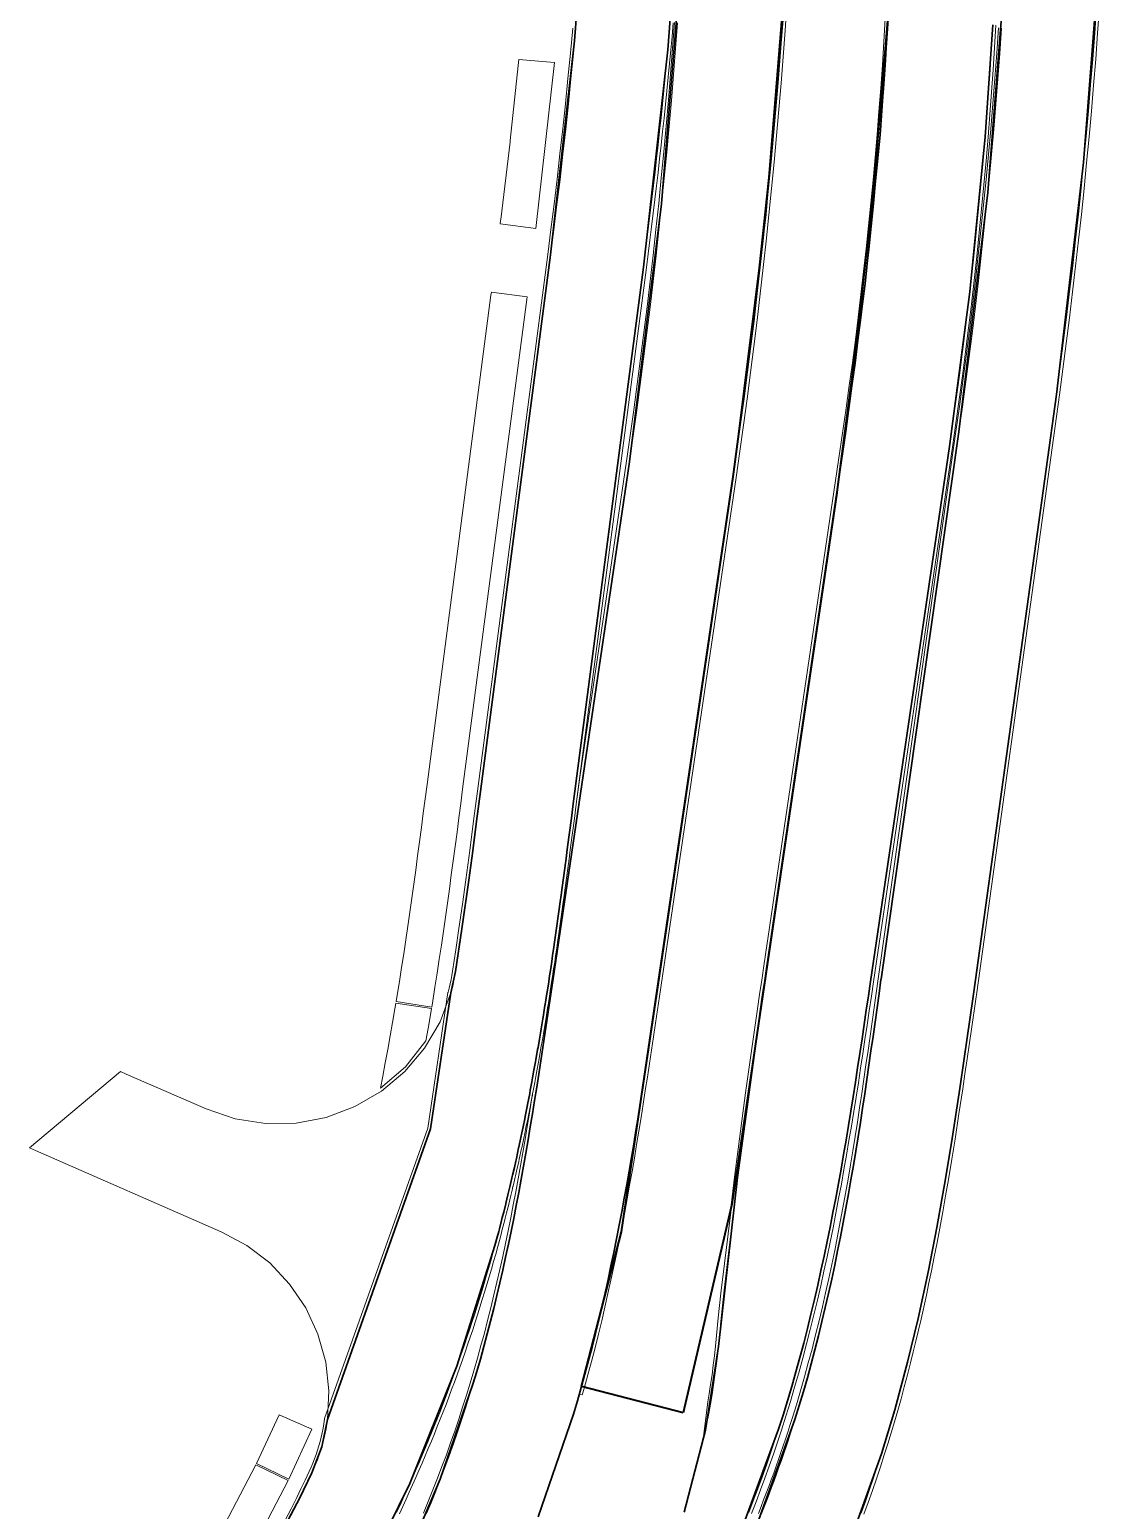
# Model space of a CAD drawing. Header units: metres. Extents: x 105145 to 106173, y 111785 to 118130.
# Drawn here: x 105651.7 to 105723.3, y 113813.3 to 113912.2 of the extents above; entities that cross this region are included whole.
import ezdxf

# ---------------------------------------------------------------- set-up
doc = ezdxf.new("R2010")
doc.units = ezdxf.units.M
for name, color, linetype, lineweight in [('10-PAV-BOCACALLE', 9, 'CONTINUOUS', 13), ('10-PAV-CALZADA-BRT', 12, 'CONTINUOUS', 30), ('10-PAV-CALZADA-MIXTA', 8, 'CONTINUOUS', 30), ('10-PAV-CICLORUTA', 76, 'CONTINUOUS', 18), ('10-PAV-ESTACION-TM', 1, 'CONTINUOUS', 40), ('10-PAV-SARDINEL', 252, 'CONTINUOUS', 13)]:
    doc.layers.add(name, color=color, linetype=linetype, lineweight=lineweight)

msp = doc.modelspace()

# ---------------------------------------------------------------- linework, layer by layer
at = {"layer": '10-PAV-BOCACALLE'}
msp.add_lwpolyline([(105651.7036, 113837.52), (105657.7643, 113842.6117), (105658.1397, 113842.4477), (105663.4847, 113840.1169), (105665.4235, 113839.4618), (105667.4454, 113839.1457), (105669.4916, 113839.1778), (105671.5026, 113839.5571), (105673.4199, 113840.2725), (105675.1878, 113841.3034), (105676.7548, 113842.6196), (105678.0753, 113844.183), (105679.111, 113845.948), (105679.8318, 113847.8633), (105678.4758, 113838.7839), (105671.5897, 113819.3666), (105671.6856, 113821.2949), (105671.4711, 113823.2135), (105670.9517, 113825.073), (105670.1407, 113826.8251), (105669.0593, 113828.4244), (105667.7355, 113829.8297), (105666.2034, 113831.0044), (105664.5027, 113831.9183), (105652.0995, 113837.3469), (105651.7036, 113837.52)], close=True, dxfattribs=at)
at = {"layer": '10-PAV-CALZADA-BRT'}
for points in [[(105676.4857, 113809.2048), (105679.1263, 113815.3805), (105681.3067, 113821.7333), (105681.5573, 113822.5757), (105681.7981, 113823.4133), (105682.0317, 113824.2541), (105682.2585, 113825.0979), (105682.4783, 113825.9445), (105682.6919, 113826.7939), (105682.8989, 113827.6461), (105683.1001, 113828.5007), (105683.2955, 113829.3579), (105683.4853, 113830.2173), (105683.6697, 113831.0789), (105683.8493, 113831.9427), (105684.0237, 113832.8087), (105684.1939, 113833.6767), (105684.3595, 113834.5465), (105684.5211, 113835.4183), (105684.6789, 113836.2919), (105684.8331, 113837.1671), (105684.9841, 113838.0439), (105685.1319, 113838.9225), (105685.2771, 113839.8027), (105685.4195, 113840.6841), (105685.5599, 113841.5671), (105685.6981, 113842.4517), (105685.8347, 113843.3375), (105685.9697, 113844.2245), (105686.1037, 113845.1129), (105686.2369, 113846.0041), (105686.3691, 113846.8943), (105686.5009, 113847.7857), (105686.6325, 113848.6783), (105691.7475, 113883.3531), (105693.9036, 113900.5719), (105695.3043, 113917.8685)], [(105702.2923, 113917.4565), (105700.8668, 113899.8544), (105698.6725, 113882.3315), (105693.5575, 113847.6563), (105693.4255, 113846.7617), (105693.2931, 113845.8661), (105693.1599, 113844.9695), (105693.0261, 113844.0741), (105692.8907, 113843.1761), (105692.7539, 113842.2773), (105692.6153, 113841.3777), (105692.4745, 113840.4775), (105692.3313, 113839.5763), (105692.1855, 113838.6747), (105692.0367, 113837.7723), (105691.8849, 113836.8695), (105691.7293, 113835.9661), (105691.5701, 113835.0623), (105691.4067, 113834.1581), (105691.2391, 113833.2537), (105691.0667, 113832.3489), (105690.8895, 113831.4443), (105690.7071, 113830.5393), (105690.5191, 113829.6345), (105690.3255, 113828.7297), (105690.1257, 113827.8253), (105689.9197, 113826.9211), (105689.7069, 113826.0173), (105689.4873, 113825.1141), (105689.2605, 113824.2115), (105689.0263, 113823.3099), (105688.7843, 113822.4089), (105688.5343, 113821.5093), (105688.2759, 113820.6107), (105688.0115, 113819.7217), (105685.6624, 113812.8745)], [(105695.4009, 113813.1865), (105696.8343, 113818.6614), (105697.6935, 113824.2553), (105698.9661, 113835.5368), (105700.5033, 113846.7853), (105700.6453, 113847.7407), (105700.7865, 113848.6955), (105700.9277, 113849.6517), (105706.1985, 113885.3823), (105707.4977, 113895.2651), (105708.485, 113905.184), (105709.0377, 113912.9345)], [(105716.0255, 113912.5223), (105715.4983, 113905.0559), (105714.4775, 113894.6893), (105713.1235, 113884.3609), (105707.8527, 113848.6297), (105707.7111, 113847.6711), (105707.5693, 113846.7115), (105707.4267, 113845.7525), (105707.2827, 113844.7911), (105707.1373, 113843.8289), (105706.9901, 113842.8657), (105706.8407, 113841.9015), (105706.6887, 113840.9365), (105706.5337, 113839.9709), (105706.3757, 113839.0045), (105706.2141, 113838.0373), (105706.0485, 113837.0697), (105705.8789, 113836.1015), (105705.7045, 113835.1329), (105705.5253, 113834.1641), (105705.3407, 113833.1949), (105705.1505, 113832.2257), (105704.9545, 113831.2563), (105704.7521, 113830.2869), (105704.5431, 113829.3179), (105704.3271, 113828.3491), (105704.1039, 113827.3807), (105703.8727, 113826.4127), (105703.6339, 113825.4455), (105703.3865, 113824.4793), (105703.1305, 113823.5139), (105702.8655, 113822.5497), (105702.5911, 113821.5869), (105702.3069, 113820.6257), (105702.0129, 113819.6663), (105701.7115, 113818.7179), (105699.0019, 113811.4031)]]:
    msp.add_lwpolyline(points, dxfattribs=at)
at = {"layer": '10-PAV-CALZADA-MIXTA'}
for points in [[(105666.9062, 113808.7752), (105669.7172, 113814.0867), (105670.5523, 113815.8223), (105671.2082, 113817.5543), (105671.5897, 113819.3666), (105678.4758, 113838.7839), (105679.8318, 113847.8633), (105680.1415, 113849.2909), (105680.5663, 113852.1457), (105681.0221, 113855.4017), (105681.2853, 113857.3615), (105681.5456, 113859.339), (105681.8059, 113861.3159), (105686.4913, 113897.1667), (105688.0939, 113911.4539), (105689.1739, 113925.7901)], [(105695.4137, 113925.4345), (105694.3167, 113910.8707), (105692.6887, 113896.3567), (105688.0031, 113860.5061), (105687.8771, 113859.5466), (105687.7512, 113858.587), (105687.6249, 113857.6276), (105687.4982, 113856.6682), (105687.4813, 113856.5403), (105687.3699, 113855.709), (105687.2406, 113854.75), (105687.2147, 113854.5581), (105687.1094, 113853.7912), (105687.0634, 113853.4573), (105686.9764, 113852.8326), (105686.9095, 113852.3569), (105686.841, 113851.8744), (105686.7527, 113851.2569), (105686.7035, 113850.9164), (105686.6249, 113850.3773), (105686.5632, 113849.9589), (105686.4945, 113849.4981), (105686.4198, 113849.0017), (105686.3615, 113848.6192), (105686.2731, 113848.0453), (105686.2393, 113847.8286), (105686.1228, 113847.0893), (105686.1147, 113847.0383), (105685.9875, 113846.2485), (105685.9688, 113846.1337), (105685.8575, 113845.4592), (105685.8108, 113845.1791), (105685.7414, 113844.7689), (105685.6485, 113844.2251), (105685.6232, 113844.0789), (105685.5023, 113843.3894), (105685.4815, 113843.2717), (105685.3788, 113842.7004), (105685.3095, 113842.3196), (105685.2371, 113841.9276), (105685.1325, 113841.3682), (105685.0921, 113841.1554), (105684.9502, 113840.4177), (105684.9436, 113840.3837), (105684.7911, 113839.613), (105684.7622, 113839.4684), (105684.6492, 113838.9129), (105684.5682, 113838.5203), (105684.5039, 113838.2135), (105684.3682, 113837.5735), (105684.3555, 113837.5149), (105684.2032, 113836.817), (105684.1614, 113836.6279), (105684.0676, 113836.2097), (105683.9482, 113835.6842), (105683.9295, 113835.603), (105683.7881, 113834.9971), (105683.7278, 113834.7418), (105683.6437, 113834.3918), (105683.5005, 113833.8011), (105683.4971, 113833.7871), (105683.3573, 113833.2266), (105683.2655, 113832.8623), (105683.2153, 113832.6664), (105683.0704, 113832.1071), (105683.0229, 113831.9255), (105682.9224, 113831.5487), (105682.7723, 113830.9907), (105680.2371, 113822.9305), (105677.0906, 113815.0886), (105673.3516, 113807.5114)], [(105723.2638, 113918.9027), (105722.0794, 113903.3392), (105720.2589, 113887.8373), (105714.7423, 113847.9323), (105714.6765, 113847.4701), (105714.1065, 113843.4969), (105713.8117, 113841.4905), (105713.2969, 113838.1411), (105712.8541, 113835.4411), (105712.2773, 113832.1947), (105711.7203, 113829.3373), (105711.0281, 113826.1295), (105710.3249, 113823.2031), (105709.4707, 113820.0243), (105708.5815, 113817.0721), (105706.1745, 113810.3752)], [(105700.1888, 113812.1383), (105702.8067, 113819.3811), (105703.0915, 113820.3059), (105703.3667, 113821.2337), (105703.6325, 113822.1643), (105703.8893, 113823.0973), (105704.1373, 113824.0327), (105704.3769, 113824.9703), (105704.6083, 113825.9101), (105704.8319, 113826.8515), (105705.0479, 113827.7949), (105705.2569, 113828.7397), (105705.4589, 113829.6863), (105705.6543, 113830.6341), (105705.8435, 113831.5831), (105706.0267, 113832.5333), (105706.2043, 113833.4847), (105706.3767, 113834.4369), (105706.5441, 113835.3901), (105706.7069, 113836.3441), (105706.8653, 113837.2987), (105707.0197, 113838.2541), (105707.1705, 113839.2099), (105707.3181, 113840.1663), (105707.4627, 113841.1233), (105707.6045, 113842.0805), (105707.7441, 113843.0381), (105707.8817, 113843.9961), (105708.0175, 113844.9543), (105708.1521, 113845.9125), (105708.2857, 113846.8711), (105708.4187, 113847.8297), (105708.5489, 113848.7726), (105708.5512, 113848.7883), (105713.7543, 113885.3385), (105715.6816, 113901.3319), (105716.9203, 113917.3933)]]:
    msp.add_lwpolyline(points, dxfattribs=at)
at = {"layer": '10-PAV-CICLORUTA'}
for points in [[(105686.7501, 113910.0085), (105685.5073, 113898.9231), (105683.1277, 113899.2319), (105683.1525, 113899.4319), (105683.1661, 113899.5391), (105683.7819, 113904.7195), (105683.7921, 113904.8103), (105684.3187, 113909.8079), (105684.3395, 113910.0179), (105684.3579, 113910.2171), (105686.7501, 113910.0085)], [(105684.9145, 113894.3613), (105680.6161, 113861.4719), (105680.4909, 113860.5143), (105680.3657, 113859.5591), (105680.2403, 113858.6059), (105680.1137, 113857.6507), (105679.9867, 113856.7009), (105679.8589, 113855.7533), (105679.7295, 113854.8081), (105679.5985, 113853.8653), (105679.4659, 113852.9249), (105679.3309, 113851.9869), (105679.1937, 113851.0513), (105679.0541, 113850.1183), (105678.9113, 113849.1879), (105678.7655, 113848.2601), (105678.6165, 113847.3349), (105678.5481, 113846.9225), (105676.1761, 113847.2893), (105676.2479, 113847.7219), (105676.3953, 113848.6373), (105676.5397, 113849.5559), (105676.6811, 113850.4781), (105676.8197, 113851.4033), (105676.9559, 113852.3317), (105677.0899, 113853.2633), (105677.2217, 113854.1981), (105677.3519, 113855.1359), (105677.4807, 113856.0767), (105677.6081, 113857.0205), (105677.7347, 113857.9673), (105677.8611, 113858.9211), (105677.9861, 113859.8721), (105678.1111, 113860.8261), (105678.2363, 113861.7829), (105682.5085, 113894.4721), (105682.5343, 113894.6703), (105684.9145, 113894.3613)], [(105678.5319, 113846.8237), (105678.4637, 113846.4125), (105678.3073, 113845.4929), (105678.1605, 113844.6571), (105676.7896, 113842.9352), (105675.1229, 113841.4977), (105675.2823, 113842.3029), (105675.4539, 113843.1969), (105675.6211, 113844.0947), (105675.7837, 113844.9963), (105675.9423, 113845.9013), (105676.0969, 113846.8099), (105676.1599, 113847.1905), (105678.5319, 113846.8237)], [(105670.5523, 113818.7231), (105669.0179, 113815.3907), (105666.8573, 113816.4355), (105668.3547, 113819.6877), (105670.5523, 113818.7231)]]:
    msp.add_lwpolyline(points, close=True, dxfattribs=at)
msp.add_lwpolyline([(105663.9621, 113810.8833), (105666.8137, 113816.3455), (105668.9745, 113815.3007), (105668.9745, 113815.3007), (105666.0532, 113809.7052)], dxfattribs=at)
at = {"layer": '10-PAV-ESTACION-TM'}
msp.add_lwpolyline([(105695.3293, 113819.8207), (105688.5539, 113821.5799), (105691.2331, 113831.8989), (105698.0433, 113877.9922), (105698.6851, 113882.3353), (105700.0509, 113892.743), (105701.1732, 113903.1797), (105702.0515, 113913.6398), (105702.6851, 113924.1177), (105705.6877, 113975.0209), (105706.3231, 113985.7911), (105706.3237, 113985.8021), (105713.3115, 113985.3899), (105712.6755, 113974.6087), (105709.6729, 113923.7023), (105709.0156, 113913.0763), (105708.118, 113902.4681), (105706.9805, 113891.8829), (105705.6037, 113881.3261), (105705.596, 113881.2736), (105704.8585, 113876.2769), (105698.5826, 113833.7524), (105695.3293, 113819.8207)], close=True, dxfattribs=at)
at = {"layer": '10-PAV-SARDINEL'}
for points in [[(105702.2685, 113913.9179), (105702.1451, 113912.1551), (105702.014, 113910.3931), (105701.8753, 113908.6315), (105701.7288, 113906.8706), (105701.5745, 113905.1103), (105701.4127, 113903.3508), (105701.2431, 113901.592), (105701.0658, 113899.8339), (105700.8808, 113898.0767), (105700.6881, 113896.3202), (105700.4878, 113894.5646), (105700.2797, 113892.8098), (105700.064, 113891.0561), (105699.8406, 113889.3033), (105699.6096, 113887.5515), (105699.3708, 113885.8007), (105699.1244, 113884.051), (105698.8704, 113882.3025), (105693.7554, 113847.6271), (105693.6234, 113846.7325), (105693.4909, 113845.8368), (105693.3577, 113844.94), (105693.2239, 113844.0444), (105693.0885, 113843.1462), (105692.9516, 113842.247), (105692.813, 113841.347), (105692.6721, 113840.4464), (105692.5288, 113839.5447), (105692.3829, 113838.6425), (105692.234, 113837.7395), (105692.0821, 113836.836), (105691.9264, 113835.9318), (105691.767, 113835.0272), (105691.6035, 113834.1221), (105691.4357, 113833.2168), (105691.2631, 113832.311), (105691.0857, 113831.4054), (105690.9031, 113830.4992), (105690.7148, 113829.5933), (105690.521, 113828.6873), (105690.3209, 113827.7816), (105690.1146, 113826.876), (105689.9014, 113825.9708), (105689.6815, 113825.0661), (105689.4543, 113824.162), (105689.2197, 113823.2588), (105688.9773, 113822.3562), (105688.7268, 113821.4549), (105688.7268, 113821.4549), (105688.6031, 113821.0246), (105688.4051, 113821.06), (105688.5343, 113821.5093), (105688.7843, 113822.4089), (105689.0263, 113823.3099), (105689.2605, 113824.2115), (105689.4873, 113825.1141), (105689.7069, 113826.0173), (105689.9197, 113826.9211), (105690.1257, 113827.8253), (105690.3255, 113828.7297), (105690.5191, 113829.6345), (105690.7071, 113830.5393), (105690.8895, 113831.4443), (105691.0667, 113832.3489), (105691.2391, 113833.2537), (105691.4067, 113834.1581), (105691.5701, 113835.0623), (105691.7293, 113835.9661), (105691.8849, 113836.8695), (105692.0367, 113837.7723), (105692.1855, 113838.6747), (105692.3313, 113839.5763), (105692.4745, 113840.4775), (105692.6153, 113841.3777), (105692.7539, 113842.2773), (105692.8907, 113843.1761), (105693.0261, 113844.0741), (105693.1599, 113844.9695), (105693.2931, 113845.8661), (105693.4255, 113846.7617), (105693.5575, 113847.6563), (105698.6725, 113882.3315), (105698.9264, 113884.0793), (105699.1727, 113885.8281), (105699.4113, 113887.578), (105699.6422, 113889.329), (105699.8655, 113891.0809), (105700.0811, 113892.8338), (105700.2891, 113894.5877), (105700.4893, 113896.3424), (105700.6819, 113898.098), (105700.8668, 113899.8544), (105701.044, 113901.6116), (105701.2135, 113903.3695), (105701.3753, 113905.1282), (105701.5295, 113906.8876), (105701.6759, 113908.6476), (105701.8146, 113910.4083), (105701.9456, 113912.1695), (105702.0689, 113913.9314)], [(105707.2256, 113813.111), (105707.5105, 113813.8985), (105707.7886, 113814.6884), (105708.0598, 113815.4806), (105708.3241, 113816.2752), (105708.5815, 113817.0721), (105708.8124, 113817.8075), (105709.0376, 113818.5447), (105709.257, 113819.2837), (105709.4707, 113820.0243), (105709.6929, 113820.8167), (105709.9093, 113821.6106), (105710.12, 113822.4061), (105710.3249, 113823.2031), (105710.5074, 113823.9331), (105710.6854, 113824.6642), (105710.859, 113825.3963), (105711.0281, 113826.1295), (105711.2078, 113826.93), (105711.3831, 113827.7315), (105711.5539, 113828.5339), (105711.7203, 113829.3373), (105711.9116, 113830.2887), (105712.0973, 113831.2411), (105712.2773, 113832.1947), (105712.4752, 113833.2758), (105712.6674, 113834.358), (105712.8541, 113835.4411), (105713.0792, 113836.7905), (105713.2969, 113838.1411), (105713.558, 113839.8152), (105713.8117, 113841.4905), (105713.9602, 113842.4935), (105714.1065, 113843.4969), (105714.3926, 113845.4833), (105714.6765, 113847.4701), (105714.7423, 113847.9323), (105720.2589, 113887.8373), (105720.4925, 113889.5559), (105720.7183, 113891.2755), (105720.9362, 113892.9962), (105721.1464, 113894.7178), (105721.3486, 113896.4403), (105721.5431, 113898.1638), (105721.7297, 113899.8881), (105721.9085, 113901.6133), (105722.0794, 113903.3392), (105722.2424, 113905.0659), (105722.3976, 113906.7934), (105722.545, 113908.5215), (105722.6845, 113910.2503), (105722.8161, 113911.9797), (105722.9398, 113913.7097)], [(105723.1394, 113913.6959), (105723.0156, 113911.965), (105722.8839, 113910.2347), (105722.7443, 113908.505), (105722.5969, 113906.776), (105722.4416, 113905.0476), (105722.2785, 113903.32), (105722.1075, 113901.5932), (105721.9286, 113899.8671), (105721.7419, 113898.1419), (105721.5474, 113896.4175), (105721.345, 113894.6941), (105721.1347, 113892.9715), (105720.9167, 113891.25), (105720.6908, 113889.5295), (105720.4571, 113887.8102), (105714.9404, 113847.9045), (105714.8745, 113847.4419), (105714.5906, 113845.455), (105714.3045, 113843.4682), (105714.1581, 113842.4645), (105714.0095, 113841.4609), (105713.7557, 113839.7849), (105713.4945, 113838.1098), (105713.2766, 113836.7582), (105713.0513, 113835.4077), (105712.8644, 113834.3234), (105712.672, 113833.2403), (105712.4739, 113832.1582), (105712.2937, 113831.2035), (105712.1078, 113830.2498), (105711.9163, 113829.2973), (105711.7497, 113828.4929), (105711.5786, 113827.6893), (105711.4031, 113826.8868), (105711.2231, 113826.0852), (105711.0538, 113825.3508), (105710.8799, 113824.6174), (105710.7016, 113823.8852), (105710.5188, 113823.154), (105710.3135, 113822.3556), (105710.1024, 113821.5587), (105709.8856, 113820.7634), (105709.6631, 113819.9696), (105709.449, 113819.2275), (105709.2291, 113818.4871), (105709.0035, 113817.7484), (105708.7721, 113817.0114), (105708.5142, 113816.213), (105708.2493, 113815.4167), (105707.9776, 113814.6228), (105707.6989, 113813.8313), (105707.4134, 113813.0423)], [(105676.2106, 113813.1677), (105676.4335, 113813.645), (105676.6552, 113814.126), (105676.8735, 113814.6055), (105677.0906, 113815.0886), (105677.3043, 113815.5701), (105677.5168, 113816.0553), (105677.7258, 113816.5389), (105677.9336, 113817.026), (105678.138, 113817.5116), (105678.3411, 113818.0007), (105678.5408, 113818.4882), (105678.7392, 113818.9793), (105678.9342, 113819.4687), (105679.1279, 113819.9616), (105679.3182, 113820.4529), (105679.5071, 113820.9477), (105679.6927, 113821.4407), (105679.8768, 113821.9373), (105680.0577, 113822.4321), (105680.2371, 113822.9305), (105680.4131, 113823.427), (105680.5877, 113823.927), (105680.759, 113824.4252), (105680.9288, 113824.9269), (105681.0953, 113825.4267), (105681.2603, 113825.93), (105681.422, 113826.4314), (105681.5821, 113826.9362), (105681.739, 113827.4391), (105681.8942, 113827.9455), (105682.0463, 113828.4499), (105682.1967, 113828.9577), (105682.3438, 113829.4636), (105682.4894, 113829.9728), (105682.6317, 113830.4801), (105682.7723, 113830.9907), (105682.9224, 113831.5487), (105683.0229, 113831.9255), (105683.0704, 113832.1071), (105683.2153, 113832.6664), (105683.2655, 113832.8623), (105683.3573, 113833.2266), (105683.4971, 113833.7871), (105683.5005, 113833.8011), (105683.6437, 113834.3918), (105683.7278, 113834.7418), (105683.7881, 113834.9971), (105683.9295, 113835.603), (105683.9482, 113835.6842), (105684.0676, 113836.2097), (105684.1614, 113836.6279), (105684.2032, 113836.817), (105684.3555, 113837.5149), (105684.3682, 113837.5735), (105684.5039, 113838.2135), (105684.5682, 113838.5203), (105684.6492, 113838.9129), (105684.7622, 113839.4684), (105684.7911, 113839.613), (105684.9436, 113840.3837), (105684.9502, 113840.4177), (105685.0921, 113841.1554), (105685.1325, 113841.3682), (105685.2371, 113841.9276), (105685.3095, 113842.3196), (105685.3788, 113842.7004), (105685.4815, 113843.2717), (105685.5023, 113843.3894), (105685.6232, 113844.0789), (105685.6485, 113844.2251), (105685.7414, 113844.7689), (105685.8108, 113845.1791), (105685.8575, 113845.4592), (105685.9688, 113846.1337), (105685.9875, 113846.2485), (105686.1147, 113847.0383), (105686.1228, 113847.0893), (105686.2393, 113847.8286), (105686.2731, 113848.0453), (105686.3615, 113848.6192), (105686.4198, 113849.0017), (105686.4945, 113849.4981), (105686.5632, 113849.9589), (105686.6249, 113850.3773), (105686.7035, 113850.9164), (105686.7527, 113851.2569), (105686.841, 113851.8744), (105686.9095, 113852.3569), (105686.9764, 113852.8326), (105687.0634, 113853.4573), (105687.1094, 113853.7912), (105687.2147, 113854.5581), (105687.2406, 113854.75), (105687.3699, 113855.709), (105687.4813, 113856.5403), (105687.4982, 113856.6682), (105687.6249, 113857.6276), (105687.7512, 113858.587), (105687.8771, 113859.5466), (105688.0031, 113860.5061), (105692.6887, 113896.3567), (105692.806, 113897.262), (105692.9212, 113898.1676), (105693.0343, 113899.0734), (105693.1454, 113899.9795), (105693.2544, 113900.8858), (105693.3613, 113901.7924), (105693.4661, 113902.6992), (105693.5689, 113903.6063), (105693.6697, 113904.5136), (105693.7683, 113905.4211), (105693.8649, 113906.3288), (105693.9594, 113907.2368), (105694.0518, 113908.145), (105694.1422, 113909.0534), (105694.2305, 113909.9619), (105694.3167, 113910.8707), (105694.4008, 113911.7797), (105694.4829, 113912.6889)], [(105694.6821, 113912.6711), (105694.6, 113911.7615), (105694.5158, 113910.8521), (105694.4296, 113909.9428), (105694.3412, 113909.0338), (105694.2508, 113908.125), (105694.1584, 113907.2163), (105694.0638, 113906.3079), (105693.9672, 113905.3997), (105693.8685, 113904.4918), (105693.7677, 113903.584), (105693.6649, 113902.6765), (105693.56, 113901.7692), (105693.453, 113900.8622), (105693.3439, 113899.9554), (105693.2328, 113899.0489), (105693.1196, 113898.1426), (105693.0044, 113897.2366), (105692.887, 113896.3309), (105688.2014, 113860.4802), (105688.0754, 113859.5206), (105687.9495, 113858.561), (105687.8232, 113857.6015), (105687.6965, 113856.642), (105687.6796, 113856.5139), (105687.5681, 113855.6824), (105687.4388, 113854.7233), (105687.4129, 113854.5311), (105687.3075, 113853.764), (105687.2615, 113853.4299), (105687.1745, 113852.8049), (105687.1076, 113852.3289), (105687.039, 113851.8462), (105686.9507, 113851.2285), (105686.9014, 113850.8877), (105686.8228, 113850.3483), (105686.7611, 113849.9296), (105686.6923, 113849.4685), (105686.6176, 113848.9718), (105686.5592, 113848.589), (105686.4708, 113848.0147), (105686.4369, 113847.7977), (105686.3204, 113847.0581), (105686.3122, 113847.0067), (105686.185, 113846.2165), (105686.1662, 113846.1013), (105686.0548, 113845.4265), (105686.0081, 113845.146), (105685.9386, 113844.7354), (105685.8456, 113844.1912), (105685.8203, 113844.0446), (105685.6993, 113843.3547), (105685.6784, 113843.2366), (105685.5756, 113842.6648), (105685.5063, 113842.2836), (105685.4338, 113841.8911), (105685.3291, 113841.3312), (105685.2886, 113841.1179), (105685.1466, 113840.3798), (105685.1399, 113840.3453), (105684.9873, 113839.574), (105684.9583, 113839.4289), (105684.8452, 113838.8728), (105684.764, 113838.4796), (105684.6996, 113838.1723), (105684.5638, 113837.5316), (105684.551, 113837.4724), (105684.3986, 113836.7741), (105684.3567, 113836.5844), (105684.2627, 113836.1657), (105684.1432, 113835.6396), (105684.1244, 113835.5578), (105683.9853, 113834.9624), (105683.9828, 113834.9514), (105683.9767, 113834.9286), (105683.9224, 113834.6955), (105683.8382, 113834.3449), (105683.6949, 113833.754), (105683.6914, 113833.7393), (105683.5513, 113833.178), (105683.4593, 113832.8131), (105683.409, 113832.6165), (105683.264, 113832.0567), (105683.2163, 113831.8745), (105683.1156, 113831.497), (105682.9653, 113830.9382), (105682.8244, 113830.4265), (105682.6818, 113829.9184), (105682.5361, 113829.4082), (105682.3886, 113828.9015), (105682.2379, 113828.3927), (105682.0856, 113827.8874), (105681.9301, 113827.3801), (105681.7729, 113826.8763), (105681.6125, 113826.3705), (105681.4505, 113825.8682), (105681.2853, 113825.364), (105681.1185, 113824.8633), (105680.9484, 113824.3607), (105680.7768, 113823.8616), (105680.6018, 113823.3606), (105680.4254, 113822.8632), (105680.2456, 113822.3639), (105680.0646, 113821.8683), (105679.88, 113821.3708), (105679.6941, 113820.8768), (105679.5049, 113820.3811), (105679.3142, 113819.889), (105679.1202, 113819.3952), (105678.9248, 113818.9049), (105678.726, 113818.4129), (105678.526, 113817.9245), (105678.3225, 113817.4345), (105678.1177, 113816.948), (105677.9096, 113816.46), (105677.7002, 113815.9755), (105677.4873, 113815.4895), (105677.2733, 113815.0071), (105677.0557, 113814.5231), (105676.8371, 113814.0428), (105676.6149, 113813.5609), (105676.3916, 113813.0827)], [(105678.005, 113813.1198), (105678.3235, 113813.894), (105678.6351, 113814.6718), (105678.9397, 113815.4524), (105679.237, 113816.2357), (105679.5271, 113817.0218), (105679.8099, 113817.8106), (105680.0856, 113818.6019), (105680.3541, 113819.3956), (105680.6151, 113820.1919), (105680.8688, 113820.9904), (105681.1153, 113821.7912), (105681.3653, 113822.6316), (105681.6057, 113823.4677), (105681.8388, 113824.3068), (105682.0652, 113825.149), (105682.2845, 113825.9941), (105682.4978, 113826.8419), (105682.7044, 113827.6926), (105682.9053, 113828.546), (105683.1004, 113829.4017), (105683.2899, 113830.2598), (105683.474, 113831.1202), (105683.6534, 113831.9828), (105683.8275, 113832.8475), (105683.9975, 113833.7147), (105684.1629, 113834.5835), (105684.3244, 113835.4544), (105684.482, 113836.3271), (105684.6361, 113837.2014), (105684.787, 113838.0775), (105684.9346, 113838.9554), (105685.0798, 113839.835), (105685.2221, 113840.7158), (105685.2738, 113841.0408), (105685.2886, 113841.1179), (105685.3291, 113841.3312), (105685.4338, 113841.8911), (105685.5063, 113842.2836), (105685.5756, 113842.6648), (105685.6784, 113843.2366), (105685.6993, 113843.3547), (105685.8203, 113844.0446), (105685.8456, 113844.1912), (105685.9386, 113844.7354), (105686.0081, 113845.146), (105686.0548, 113845.4265), (105686.1662, 113846.1013), (105686.185, 113846.2165), (105686.3122, 113847.0067), (105686.3204, 113847.0581), (105686.4369, 113847.7977), (105686.4708, 113848.0147), (105686.5592, 113848.589), (105686.6176, 113848.9718), (105686.6923, 113849.4685), (105686.7611, 113849.9296), (105686.8228, 113850.3483), (105686.9014, 113850.8877), (105686.9507, 113851.2285), (105687.039, 113851.8462), (105687.1076, 113852.3289), (105687.1745, 113852.8049), (105687.2615, 113853.4299), (105687.3075, 113853.764), (105687.4129, 113854.5311), (105687.4388, 113854.7233), (105687.5681, 113855.6824), (105687.6796, 113856.5139), (105687.6965, 113856.642), (105687.8232, 113857.6015), (105687.9495, 113858.561), (105688.0754, 113859.5206), (105688.2014, 113860.4802), (105688.4358, 113862.2735), (105691.5496, 113883.3821), (105691.7991, 113885.0989), (105692.0409, 113886.8165), (105692.2753, 113888.5352), (105692.5021, 113890.2549), (105692.7214, 113891.9756), (105692.9331, 113893.6972), (105693.1374, 113895.4198), (105693.334, 113897.1432), (105693.5232, 113898.8673), (105693.7047, 113900.5924), (105693.8788, 113902.3183), (105694.0452, 113904.0448), (105694.2041, 113905.7721), (105694.3555, 113907.5), (105694.4993, 113909.2287), (105694.6355, 113910.9579), (105694.7642, 113912.6877)], [(105694.9636, 113912.6733), (105694.8349, 113910.9426), (105694.6986, 113909.2125), (105694.5547, 113907.483), (105694.4033, 113905.7542), (105694.2443, 113904.026), (105694.0778, 113902.2986), (105693.9036, 113900.5719), (105693.722, 113898.8459), (105693.5327, 113897.1208), (105693.336, 113895.3966), (105693.1316, 113893.6732), (105692.9198, 113891.9507), (105692.7004, 113890.2292), (105692.4735, 113888.5086), (105692.239, 113886.789), (105691.997, 113885.0705), (105691.7475, 113883.3531), (105686.6325, 113848.6783), (105686.5009, 113847.7857), (105686.3691, 113846.8943), (105686.2369, 113846.0041), (105686.1037, 113845.1129), (105685.9697, 113844.2245), (105685.8347, 113843.3375), (105685.6981, 113842.4517), (105685.5599, 113841.5671), (105685.4195, 113840.6841), (105685.2771, 113839.8027), (105685.1319, 113838.9225), (105684.9841, 113838.0439), (105684.8331, 113837.1671), (105684.6789, 113836.2919), (105684.5211, 113835.4183), (105684.3595, 113834.5465), (105684.1939, 113833.6767), (105684.0237, 113832.8087), (105683.8493, 113831.9427), (105683.6697, 113831.0789), (105683.4853, 113830.2173), (105683.2955, 113829.3579), (105683.1001, 113828.5007), (105682.8989, 113827.6461), (105682.6919, 113826.7939), (105682.4783, 113825.9445), (105682.2585, 113825.0979), (105682.0317, 113824.2541), (105681.7981, 113823.4133), (105681.5573, 113822.5757), (105681.3067, 113821.7333), (105681.0597, 113820.9307), (105680.8054, 113820.1304), (105680.5438, 113819.3324), (105680.2748, 113818.5369), (105679.9985, 113817.7439), (105679.715, 113816.9534), (105679.4243, 113816.1656), (105679.1263, 113815.3805), (105678.8211, 113814.5982), (105678.5088, 113813.8187), (105678.1893, 113813.0421)], [(105709.0377, 113912.9345), (105708.9424, 113911.3834), (105708.8395, 113909.8327), (105708.7289, 113908.2826), (105708.6108, 113906.733), (105708.485, 113905.184), (105708.3534, 113903.6561), (105708.2145, 113902.1288), (105708.0681, 113900.6022), (105707.9144, 113899.0764), (105707.7532, 113897.5513), (105707.5847, 113896.027), (105707.4088, 113894.5035), (105707.2255, 113892.9809), (105707.0348, 113891.4593), (105706.8368, 113889.9385), (105706.6314, 113888.4188), (105706.4186, 113886.9), (105706.1985, 113885.3823), (105700.9277, 113849.6517), (105700.7865, 113848.6955), (105700.6453, 113847.7407), (105700.5033, 113846.7853), (105700.2288, 113844.9131), (105699.9616, 113843.0398), (105699.7017, 113841.1656), (105699.4491, 113839.2903), (105699.2039, 113837.414), (105698.9661, 113835.5368), (105698.9661, 113835.5368), (105698.7356, 113833.6587), (105698.5125, 113831.7797), (105698.2967, 113829.8998), (105698.0883, 113828.0191), (105697.8872, 113826.1376), (105697.6935, 113824.2553), (105697.6247, 113823.6119), (105697.5483, 113822.9693), (105697.4643, 113822.3277), (105697.3727, 113821.6871), (105697.2735, 113821.0477), (105697.1668, 113820.4095), (105697.0525, 113819.7726), (105696.9306, 113819.1371), (105696.8012, 113818.5031), (105696.6644, 113817.8706), (105696.9875, 113820.5499), (105697.0761, 113821.0796), (105697.1749, 113821.7166), (105697.2662, 113822.3551), (105697.3498, 113822.9941), (105697.4259, 113823.6344), (105697.4946, 113824.2762), (105697.6883, 113826.1585), (105697.8662, 113827.8228), (105698.5826, 113833.7524), (105698.5069, 113833.4281), (105698.5371, 113833.6827), (105698.7677, 113835.5616), (105699.0056, 113837.4395), (105699.2509, 113839.3166), (105699.5036, 113841.1927), (105699.7636, 113843.0677), (105700.0309, 113844.9417), (105700.3055, 113846.8145), (105700.4475, 113847.7701), (105700.5887, 113848.7248), (105700.7298, 113849.6809), (105706.0006, 113885.4113), (105706.2206, 113886.9283), (105706.4333, 113888.4461), (105706.6386, 113889.9648), (105706.8365, 113891.4847), (105707.0248, 113892.981), (105707.027, 113893.0053), (105707.0284, 113893.0156), (105707.2102, 113894.5269), (105707.386, 113896.0498), (105707.5544, 113897.5728), (105707.7155, 113899.0969), (105707.8691, 113900.6218), (105708.0154, 113902.1474), (105708.1542, 113903.6738), (105708.2857, 113905.2007), (105708.4115, 113906.7487), (105708.5295, 113908.2973), (105708.64, 113909.8464), (105708.7428, 113911.3962), (105708.8381, 113912.9466)], [(105699.717, 113813.1611), (105700.0234, 113813.9471), (105700.3226, 113814.7358), (105700.6148, 113815.5271), (105700.8997, 113816.3211), (105701.1775, 113817.1176), (105701.4481, 113817.9165), (105701.7115, 113818.7179), (105702.0129, 113819.6663), (105702.3069, 113820.6257), (105702.5911, 113821.5869), (105702.8655, 113822.5497), (105703.1305, 113823.5139), (105703.3865, 113824.4793), (105703.6339, 113825.4455), (105703.8727, 113826.4127), (105704.1039, 113827.3807), (105704.3271, 113828.3491), (105704.5431, 113829.3179), (105704.7521, 113830.2869), (105704.9545, 113831.2563), (105705.1505, 113832.2257), (105705.3407, 113833.1949), (105705.5253, 113834.1641), (105705.7045, 113835.1329), (105705.8789, 113836.1015), (105706.0485, 113837.0697), (105706.2141, 113838.0373), (105706.3757, 113839.0045), (105706.5337, 113839.9709), (105706.6887, 113840.9365), (105706.8407, 113841.9015), (105706.9901, 113842.8657), (105707.1373, 113843.8289), (105707.2827, 113844.7911), (105707.4267, 113845.7525), (105707.5693, 113846.7115), (105707.7111, 113847.6711), (105707.8527, 113848.6297), (105713.1235, 113884.3609), (105713.3534, 113885.947), (105713.5755, 113887.5341), (105713.7897, 113889.1224), (105713.9961, 113890.7117), (105714.1946, 113892.302), (105714.3852, 113893.8933), (105714.5679, 113895.4855), (105714.7427, 113897.0786), (105714.9096, 113898.6725), (105715.0686, 113900.2672), (105715.2198, 113901.8627), (105715.363, 113903.459), (105715.4983, 113905.0559), (105715.6176, 113906.5482), (105715.7299, 113908.041), (105715.8354, 113909.5343), (105715.9339, 113911.0281), (105716.0255, 113912.5223)], [(105716.2252, 113912.5103), (105716.1335, 113911.0154), (105716.035, 113909.5207), (105715.9294, 113908.0265), (105715.817, 113906.5328), (105715.6977, 113905.0395), (105715.5623, 113903.4416), (105715.419, 113901.8443), (105715.2677, 113900.2479), (105715.1086, 113898.6522), (105714.9416, 113897.0573), (105714.7667, 113895.4632), (105714.5839, 113893.87), (105714.3932, 113892.2777), (105714.1945, 113890.6864), (105713.988, 113889.0962), (105713.7737, 113887.5069), (105713.5514, 113885.9188), (105713.3214, 113884.332), (105708.0506, 113848.6005), (105707.909, 113847.6419), (105707.7672, 113846.6822), (105707.6245, 113845.723), (105707.4805, 113844.7614), (105707.3351, 113843.7989), (105707.1878, 113842.8353), (105707.0383, 113841.8707), (105706.8863, 113840.9051), (105706.7312, 113839.9389), (105706.5731, 113838.9719), (105706.4113, 113838.004), (105706.2456, 113837.0356), (105706.0758, 113836.0666), (105705.9013, 113835.097), (105705.7219, 113834.1272), (105705.5371, 113833.157), (105705.3467, 113832.1867), (105705.1504, 113831.2161), (105704.9478, 113830.2454), (105704.7385, 113829.2751), (105704.5222, 113828.3049), (105704.2986, 113827.335), (105704.0671, 113826.3655), (105703.8279, 113825.3968), (105703.58, 113824.4289), (105703.3236, 113823.4618), (105703.0581, 113822.4958), (105702.7832, 113821.5312), (105702.4984, 113820.5681), (105702.2038, 113819.6067), (105701.9018, 113818.6564), (105701.6378, 113817.8532), (105701.3666, 113817.0526), (105701.0882, 113816.2544), (105700.8027, 113815.4587), (105700.5099, 113814.6657), (105700.2101, 113813.8754), (105699.903, 113813.0877)], [(105668.7676, 113812.644), (105669.1559, 113813.408), (105669.5379, 113814.1752), (105669.8192, 113814.7508), (105670.097, 113815.3283), (105670.3708, 113815.9065), (105670.4964, 113816.1827), (105670.6162, 113816.4657), (105670.7274, 113816.7483), (105670.8307, 113817.0324), (105670.9264, 113817.3176), (105670.9279, 113817.3225), (105671.0158, 113817.6092), (105671.0978, 113817.9031), (105671.1717, 113818.1974), (105671.2379, 113818.4926), (105671.2965, 113818.79), (105671.3481, 113819.0919), (105671.3917, 113819.3951), (105671.3927, 113819.4013), (105671.4012, 113819.4334), (105678.2809, 113838.8325), (105679.634, 113847.8928), (105679.6348, 113847.898), (105679.6386, 113847.9152), (105679.7139, 113848.1952), (105679.7816, 113848.4746), (105679.8424, 113848.7547), (105679.8963, 113849.0362), (105679.944, 113849.3223), (105680.1597, 113850.7472), (105680.3684, 113852.1742), (105680.5991, 113853.8011), (105680.824, 113855.4287), (105681.0871, 113857.3879), (105681.3473, 113859.3651), (105681.6076, 113861.3419), (105686.293, 113897.1924), (105686.5085, 113898.8695), (105686.7168, 113900.5472), (105686.9179, 113902.2258), (105687.1118, 113903.9053), (105687.2984, 113905.5856), (105687.4779, 113907.2667), (105687.6501, 113908.9485), (105687.8151, 113910.6311), (105687.9728, 113912.3143)], [(105688.1719, 113912.296), (105688.0141, 113910.6119), (105687.849, 113908.9285), (105687.6767, 113907.2458), (105687.4972, 113905.5639), (105687.3105, 113903.8828), (105687.1165, 113902.2025), (105686.9153, 113900.523), (105686.7069, 113898.8444), (105686.4913, 113897.1667), (105681.8059, 113861.3159), (105681.5456, 113859.339), (105681.2853, 113857.3615), (105681.0221, 113855.4017), (105680.7972, 113853.7733), (105680.5663, 113852.1457), (105680.3575, 113850.7178), (105680.1415, 113849.2909), (105680.0935, 113849.0025), (105680.0385, 113848.7154), (105679.9765, 113848.4297), (105679.9076, 113848.1456), (105679.8318, 113847.8633), (105678.4758, 113838.7839), (105671.5897, 113819.3666), (105671.5456, 113819.0608), (105671.4937, 113818.7562), (105671.4339, 113818.4531), (105671.3664, 113818.1516), (105671.2911, 113817.8519), (105671.2082, 113817.5543), (105671.1176, 113817.2589), (105671.0194, 113816.966), (105670.9137, 113816.6756), (105670.8006, 113816.3881), (105670.6801, 113816.1036), (105670.5523, 113815.8223), (105670.2775, 113815.2421), (105669.9991, 113814.6635), (105669.7172, 113814.0867), (105669.3345, 113813.3181), (105668.9455, 113812.5526)], [(105700.3639, 113813.1047), (105700.541, 113813.553), (105700.7147, 113813.9996), (105700.8869, 113814.4494), (105701.0558, 113814.8978), (105701.2231, 113815.3495), (105701.3872, 113815.7997), (105701.5497, 113816.2531), (105701.709, 113816.705), (105701.8666, 113817.1602), (105702.021, 113817.6138), (105702.1738, 113818.0706), (105702.3234, 113818.5258), (105702.4713, 113818.9842), (105702.6158, 113819.4408), (105702.9002, 113820.3642), (105703.1747, 113821.2896), (105703.4401, 113822.2188), (105703.6963, 113823.1495), (105703.9438, 113824.0831), (105704.1829, 113825.019), (105704.4139, 113825.9571), (105704.6371, 113826.8969), (105704.8528, 113827.8388), (105705.0615, 113828.7822), (105705.2632, 113829.7274), (105705.4583, 113830.6739), (105705.6473, 113831.6216), (105705.8302, 113832.5706), (105706.0077, 113833.5213), (105706.1798, 113834.472), (105706.3471, 113835.4242), (105706.5097, 113836.3773), (105706.668, 113837.331), (105706.8222, 113838.2857), (105706.9729, 113839.2408), (105707.1204, 113840.1965), (105707.2649, 113841.1529), (105707.4067, 113842.1096), (105707.5462, 113843.0668), (105707.6837, 113844.0244), (105707.8195, 113844.9823), (105707.954, 113845.9402), (105708.0876, 113846.8987), (105708.2206, 113847.8572), (105708.3509, 113848.8008), (105708.3533, 113848.8169), (105713.5563, 113885.3665), (105713.7914, 113887.0453), (105714.0189, 113888.7249), (105714.2388, 113890.4055), (105714.4511, 113892.087), (105714.6558, 113893.7695), (105714.8529, 113895.453), (105715.0422, 113897.1371), (105715.2242, 113898.8224), (105715.3984, 113900.5083), (105715.565, 113902.195), (105715.7239, 113903.8825), (105715.8753, 113905.5706), (105716.019, 113907.2595), (105716.155, 113908.9489), (105716.2834, 113910.639), (105716.4042, 113912.3296)], [(105716.6037, 113912.3157), (105716.4829, 113910.6242), (105716.3544, 113908.9333), (105716.2183, 113907.2429), (105716.0745, 113905.5532), (105715.9231, 113903.8641), (105715.764, 113902.1758), (105715.5973, 113900.4882), (105715.423, 113898.8013), (105715.2411, 113897.1153), (105715.0515, 113895.4301), (105714.8543, 113893.7458), (105714.6495, 113892.0624), (105714.4371, 113890.3799), (105714.2171, 113888.6984), (105713.9895, 113887.0179), (105713.7543, 113885.3385), (105708.5512, 113848.7883), (105708.5489, 113848.7726), (105708.4187, 113847.8297), (105708.2857, 113846.8711), (105708.1521, 113845.9125), (105708.0175, 113844.9543), (105707.8817, 113843.9961), (105707.7441, 113843.0381), (105707.6045, 113842.0805), (105707.4627, 113841.1233), (105707.3181, 113840.1663), (105707.1705, 113839.2099), (105707.0197, 113838.2541), (105706.8653, 113837.2987), (105706.7069, 113836.3441), (105706.5441, 113835.3901), (105706.3767, 113834.4369), (105706.2043, 113833.4847), (105706.0267, 113832.5333), (105705.8435, 113831.5831), (105705.6543, 113830.6341), (105705.4589, 113829.6863), (105705.2569, 113828.7397), (105705.0479, 113827.7949), (105704.8319, 113826.8515), (105704.6083, 113825.9101), (105704.3769, 113824.9703), (105704.1373, 113824.0327), (105703.8893, 113823.0973), (105703.6325, 113822.1643), (105703.3667, 113821.2337), (105703.0915, 113820.3059), (105702.8067, 113819.3811), (105702.6617, 113818.9233), (105702.5135, 113818.4639), (105702.3636, 113818.0076), (105702.2105, 113817.5498), (105702.0558, 113817.0952), (105701.8978, 113816.6391), (105701.7382, 113816.1861), (105701.5753, 113815.7317), (105701.4108, 113815.2805), (105701.2431, 113814.8278), (105701.0738, 113814.3785), (105700.9013, 113813.9276), (105700.7272, 113813.48), (105700.5498, 113813.031)]]:
    msp.add_lwpolyline(points, dxfattribs=at)

doc.saveas('drawing.dxf')
